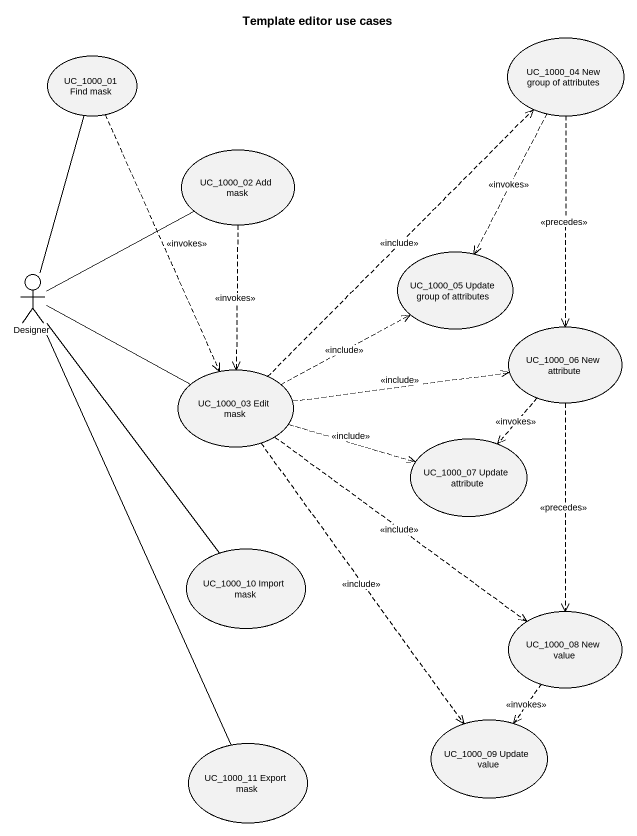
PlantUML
@startuml
title Template editor use cases
usecase "UC_1000_01 Find mask" as UC_1000_01_Find_mask
usecase "UC_1000_04 New group of attributes" as UC_1000_04_New_group_of
usecase "UC_1000_02 Add mask" as UC_1000_02_Add_mask
actor Designer
usecase "UC_1000_05 Update group of attributes" as UC_1000_05_Update_group_of
usecase "UC_1000_06 New attribute" as UC_1000_06_New_attribute
usecase "UC_1000_03 Edit mask" as UC_1000_03_Edit_mask
usecase "UC_1000_07 Update attribute" as UC_1000_07_Update_attribute
usecase "UC_1000_10 Import mask" as UC_1000_10_Import_mask
usecase "UC_1000_08 New value" as UC_1000_08_New_value
usecase "UC_1000_11 Export mask" as UC_1000_11_Export_mask
usecase "UC_1000_09 Update value" as UC_1000_09_Update_value
UC_1000_01_Find_mask ..> UC_1000_03_Edit_mask : <<invokes>>
UC_1000_04_New_group_of ..> UC_1000_05_Update_group_of : <<invokes>>
UC_1000_04_New_group_of ..> UC_1000_06_New_attribute : <<precedes>>
UC_1000_02_Add_mask ..> UC_1000_03_Edit_mask : <<invokes>>
Designer -up- UC_1000_01_Find_mask
Designer -up- UC_1000_02_Add_mask
Designer -right- UC_1000_03_Edit_mask
Designer -- UC_1000_10_Import_mask
Designer -- UC_1000_11_Export_mask
UC_1000_06_New_attribute ..> UC_1000_07_Update_attribute : <<invokes>>
UC_1000_06_New_attribute ..> UC_1000_08_New_value : <<precedes>>
UC_1000_03_Edit_mask .up.> UC_1000_04_New_group_of : <<include>>
UC_1000_03_Edit_mask .right.> UC_1000_05_Update_group_of : <<include>>
UC_1000_03_Edit_mask .right.> UC_1000_06_New_attribute : <<include>>
UC_1000_03_Edit_mask .right.> UC_1000_07_Update_attribute : <<include>>
UC_1000_03_Edit_mask ..> UC_1000_08_New_value : <<include>>
UC_1000_03_Edit_mask ..> UC_1000_09_Update_value : <<include>>
UC_1000_08_New_value ..> UC_1000_09_Update_value : <<invokes>>
@enduml
